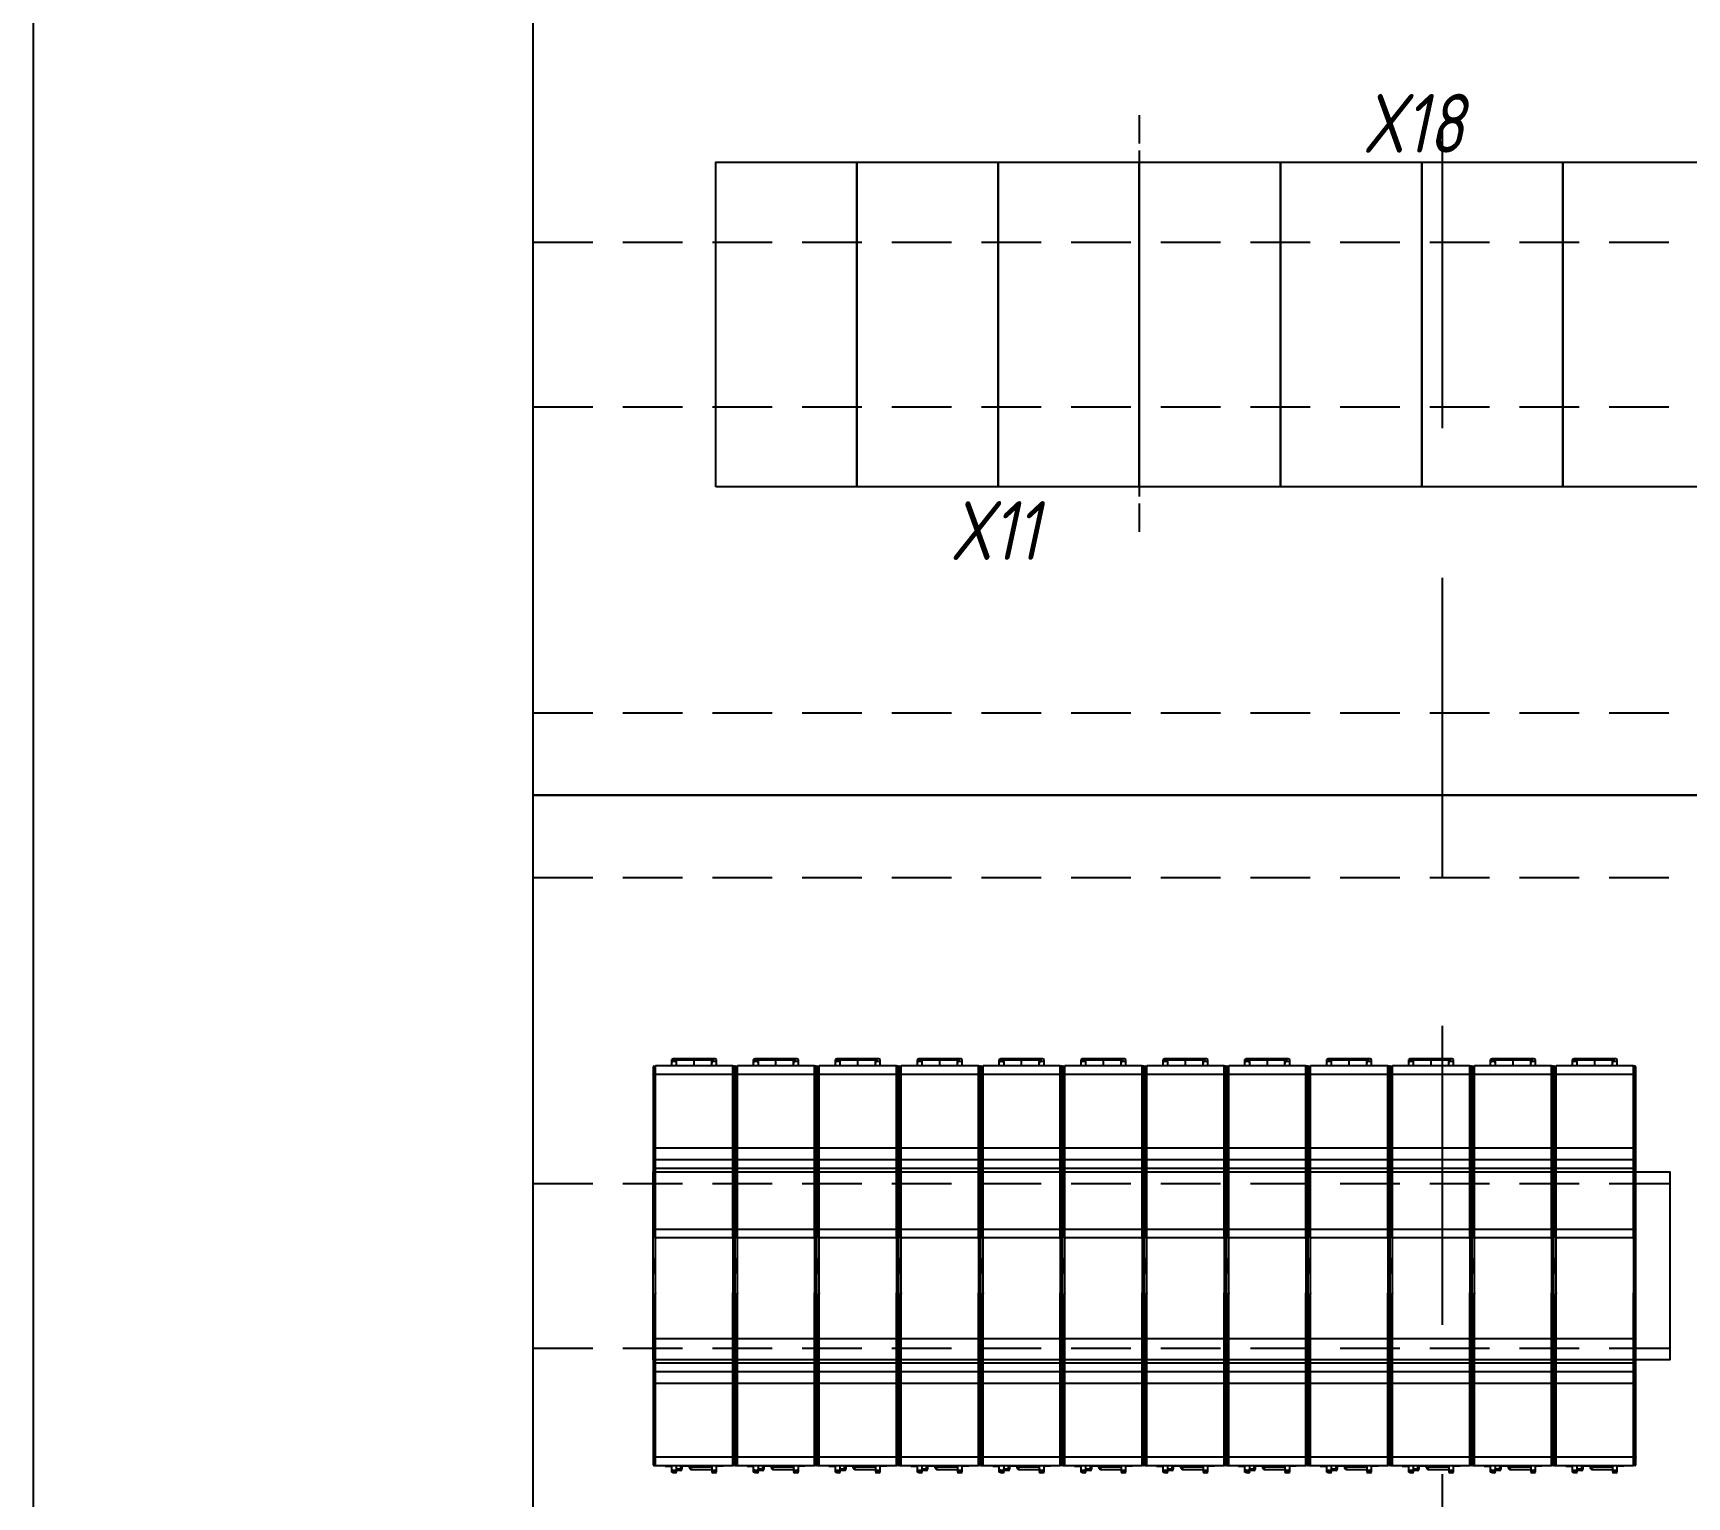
# Model space of a CAD drawing. Header units: millimetres. Extents: x -2573 to 2942, y -1220 to 2800.
# Drawn here: x 0 to 351.4, y 1990.9 to 2302 of the extents above; entities that cross this region are included whole.
import ezdxf

# ---------------------------------------------------------------- set-up
doc = ezdxf.new("R2010")
doc.units = ezdxf.units.MM
doc.linetypes.add('ACAD_ISO02W100', pattern=[15, 12, -3])
doc.linetypes.add('DASHED', pattern=[19.05, 12.7, -6.35])
doc.layers.add('noprint', color=2, linetype='Continuous', true_color=0xffff00, plot=False)
doc.styles.add('textstyle133', font='isocpeui.ttf', dxfattribs={"width": 0.8})

# ---------------------------------------------------------------- blocks, each defined once
blk = doc.blocks.new('реле')
at = {"color": 7, "linetype": 'Continuous'}
for p, q in [((-8.7, 1.56), (-8.7, -34.03)), ((-8.5, 1.76), (-8.21, 1.76)), ((-8.21, -34.9), (-8.21, 1.86)), ((8.21, 1.86), (-8.21, 1.86)), ((-4.45, 3.36), (-4.75, 3.19)), ((-4.75, 1.86), (-4.75, 3.19)), ((-4.45, 2.86), (-4.75, 2.62)), ((-4.45, 2.86), (-4.45, 3.36)), ((4.45, 3.36), (-4.45, 3.36)), ((-4.45, 2.86), (-4.05, 2.86)), ((-3.75, 1.86), (-3.75, 3.06)), ((0, 1.86), (0, 3.36)), ((3.75, 1.86), (3.75, 3.36)), ((4.05, 2.86), (4.75, 2.86)), ((4.75, 3.19), (4.45, 3.36)), ((4.75, 1.86), (4.75, 3.19)), ((8.21, -34.9), (8.21, 1.86)), ((8.5, 1.76), (8.21, 1.76)), ((8.7, -82.84), (8.7, 1.56)), ((-8.5, -15.64), (-8.21, -15.64)), ((8.21, -15.64), (-8.21, -15.64)), ((8.5, -15.64), (8.21, -15.64)), ((-8.5, -18.24), (-8.21, -18.24)), ((8.21, -18.14), (-8.21, -18.14)), ((8.5, -18.24), (8.21, -18.24)), ((-8.7, -47.25), (-8.7, -34.03)), ((-8.2, -46.37), (-8.2, -34.91)), ((8.2, -34.91), (8.2, -46.37)), ((-8.7, -47.25), (-8.7, -82.84)), ((-8.21, -83.14), (-8.21, -46.38)), ((8.21, -83.14), (8.21, -46.38)), ((-8.5, -56.04), (-8.21, -56.04)), ((8.21, -56.14), (-8.21, -56.14)), ((8.5, -56.04), (8.21, -56.04)), ((-8.5, -63.04), (-8.21, -63.04)), ((8.21, -63.14), (-8.21, -63.14)), ((8.5, -63.04), (8.21, -63.04)), ((-8.5, -65.64), (-8.21, -65.64)), ((8.21, -65.64), (-8.21, -65.64)), ((8.5, -65.64), (8.21, -65.64)), ((-8.5, -83.04), (-8.21, -83.04)), ((8.21, -83.14), (-8.21, -83.14)), ((-6.15, -83.24), (-6.15, -83.14)), ((-6.15, -83.24), (-4.75, -83.24)), ((-4.75, -84.47), (-4.75, -83.14)), ((-4.45, -84.14), (-4.75, -83.89)), ((-4.05, -84.14), (-4.45, -84.14)), ((-4.45, -84.64), (-4.45, -84.14)), ((-3.75, -84.34), (-3.75, -83.14)), ((-2.88, -84.12), (-3.75, -84.13)), ((-2.58, -83.14), (-2.58, -83.82)), ((-1.04, -83.24), (-2.58, -83.24)), ((-1.04, -83.14), (-1.04, -83.45)), ((-0.37, -83.95), (3.75, -84.02)), ((3.75, -83.14), (3.75, -84.34)), ((4.45, -84.14), (4.05, -84.14)), ((4.45, -84.14), (4.75, -83.89)), ((4.45, -84.64), (4.45, -84.14)), ((4.75, -84.47), (4.75, -83.14)), ((6.15, -83.24), (4.75, -83.24)), ((6.15, -83.24), (6.15, -83.14)), ((8.5, -83.04), (8.21, -83.04)), ((-4.45, -84.64), (-4.75, -84.47)), ((-4.05, -84.64), (-4.45, -84.64)), ((4.45, -84.64), (4.05, -84.64)), ((4.45, -84.64), (4.75, -84.47))]:
    blk.add_line(p, q, dxfattribs=at)
at = {"color": 9, "linetype": 'Continuous', "true_color": 0xc0c0c0}
for p, q in [((-8.5, 1.76), (-8.5, -34.18)), ((8.21, 0), (-8.21, 0)), ((-4.05, 2.86), (-4.05, 3.36)), ((3.75, 3.06), (-3.75, 3.06)), ((4.05, 3.36), (4.05, 2.86)), ((8.5, -34.18), (8.5, 1.76)), ((-8.5, -0.01), (-8.21, -0.01)), ((8.5, -0.01), (8.21, -0.01)), ((-8.5, -19.94), (-8.21, -19.94)), ((8.21, -19.93), (-8.21, -19.93)), ((8.5, -19.94), (8.21, -19.94)), ((-8.5, -32.91), (-8.21, -32.91)), ((-8.25, -34.76), (-8.21, -34.76)), ((8.21, -32.9), (-8.21, -32.9)), ((8.21, -34.67), (-8.21, -34.67)), ((8.5, -32.91), (8.21, -32.91)), ((8.25, -34.76), (8.21, -34.76)), ((-8.5, -41.6), (-8.5, -39.68)), ((-8.5, -47.09), (-8.5, -83.04)), ((-8.5, -48.37), (-8.21, -48.37)), ((-8.25, -46.52), (-8.21, -46.52)), ((8.25, -46.52), (8.21, -46.52)), ((8.5, -48.37), (8.21, -48.37)), ((8.5, -83.04), (8.5, -47.09)), ((-8.5, -61.34), (-8.21, -61.34)), ((8.21, -61.35), (-8.21, -61.35)), ((8.5, -61.34), (8.21, -61.34)), ((-8.5, -81.27), (-8.21, -81.27)), ((8.21, -81.28), (-8.21, -81.28)), ((-5.85, -83.24), (-5.85, -83.14)), ((-4.05, -84.64), (-4.05, -84.14)), ((-2.88, -83.82), (-3.75, -83.83)), ((-2.88, -83.14), (-2.88, -83.82)), ((-2.88, -83.82), (-2.58, -83.82)), ((-2.88, -84.12), (-2.88, -83.82)), ((-2.2, -83.24), (-2.2, -83.14)), ((-0.8, -83.45), (-1.04, -83.45)), ((-0.8, -83.14), (-0.8, -83.45)), ((-0.8, -83.45), (3.75, -83.52)), ((4.05, -84.14), (4.05, -84.64)), ((5.85, -83.24), (5.85, -83.14)), ((8.5, -81.27), (8.21, -81.27))]:
    blk.add_line(p, q, dxfattribs=at)
at = {"color": 7, "linetype": 'Continuous'}
for points in [[(-8.67, -39.19), (-8.64, -39.25), (-8.58, -39.4), (-8.53, -39.56), (-8.49, -39.71), (-8.46, -39.87), (-8.44, -40.02), (-8.42, -40.18), (-8.41, -40.33), (-8.4, -40.49), (-8.4, -40.64)], [(-8.4, -40.64), (-8.4, -40.78), (-8.41, -40.94), (-8.42, -41.1), (-8.44, -41.26), (-8.46, -41.41), (-8.49, -41.57), (-8.53, -41.72), (-8.58, -41.87), (-8.64, -42.03), (-8.67, -42.09)], [(-1.04, -83.45), (-1.04, -83.47), (-1.04, -83.52), (-1.02, -83.57), (-1, -83.62), (-0.98, -83.67), (-0.94, -83.72), (-0.9, -83.76), (-0.85, -83.8), (-0.8, -83.84), (-0.74, -83.87), (-0.68, -83.9), (-0.61, -83.92), (-0.54, -83.94), (-0.47, -83.95), (-0.39, -83.95), (-0.37, -83.95)]]:
    blk.add_lwpolyline(points, dxfattribs=at)
for centre, radius, start, end in [((-8.5, 1.56), 0.2, 90, 180), ((-8.5, 1.56), 0.2, 98.0214, 100.1321), ((-4.05, 3.06), 0.3, 0, 90), ((8.5, 1.56), 0.2, 0, 90), ((-8.5, -18.44), 0.2, 90, 180), ((8.5, -18.44), 0.2, 0, 90), ((-8.5, -55.84), 0.2, 180, 270), ((8.5, -55.84), 0.2, 270, 0), ((-8.5, -62.84), 0.2, 180, 270), ((8.5, -62.84), 0.2, 270, 0), ((-8.5, -82.84), 0.2, 180, 270), ((-2.88, -83.82), 0.3, 270.5773, 0.0001), ((8.5, -82.84), 0.2, 270, 0), ((-4.05, -84.34), 0.3, 270, 0), ((4.05, -84.34), 0.3, 180, 270)]:
    blk.add_arc(centre, radius, start, end, dxfattribs=at)
at = {"color": 9, "linetype": 'Continuous', "true_color": 0xc0c0c0}
for centre, start, end in [((-11.97, -40.58), 25.1846, 25.5893), ((-11.97, -40.7), 334.4106, 334.8154)]:
    blk.add_arc(centre, 3.63, start, end, dxfattribs=at)
at = {"color": 7, "linetype": 'Continuous'}
for centre, major_axis, start_param, end_param in [((-4.05, 2.44), (0, 0.424), 4.712389, 6.283185), ((4.05, 2.44), (0, -0.424), 3.141593, 4.712389), ((-4.05, -83.72), (0, 0.424), 3.141593, 4.712389), ((4.05, -83.72), (0, -0.424), 4.712389, 6.283185)]:
    blk.add_ellipse(centre, major_axis=major_axis, ratio=0.707107, start_param=start_param, end_param=end_param, dxfattribs=at)
at = {"color": 9, "linetype": 'Continuous', "true_color": 0xc0c0c0}
for points, knots in [([(-8.7, -0.02), (-8.7, -0.02), (-8.7, -0.02), (-8.7, -0.02), (-8.69, -0.02), (-8.68, -0.01), (-8.66, -0.01), (-8.64, -0.01), (-8.61, -0.01), (-8.58, -0.01), (-8.54, -0.01), (-8.51, -0.01), (-8.5, -0.01)], [0, 0, 0, 0, 0.008294, 0.024077, 0.048626, 0.082035, 0.174467, 0.298258, 0.448803, 0.620399, 0.806492, 1, 1, 1, 1]), ([(8.7, -0.02), (8.7, -0.02), (8.7, -0.02), (8.7, -0.02), (8.69, -0.02), (8.68, -0.01), (8.66, -0.01), (8.64, -0.01), (8.61, -0.01), (8.58, -0.01), (8.54, -0.01), (8.51, -0.01), (8.5, -0.01)], [0, 0, 0, 0, 0.008294, 0.024077, 0.048626, 0.082035, 0.174467, 0.298258, 0.448803, 0.620399, 0.806492, 1, 1, 1, 1]), ([(-8.7, -19.96), (-8.7, -19.96), (-8.7, -19.96), (-8.7, -19.96), (-8.69, -19.96), (-8.68, -19.95), (-8.66, -19.95), (-8.64, -19.95), (-8.61, -19.95), (-8.56, -19.94), (-8.53, -19.94), (-8.5, -19.94)], [0, 0, 0, 0, 0.011049, 0.028326, 0.053708, 0.087568, 0.180168, 0.303483, 0.4531, 0.623445, 1, 1, 1, 1]), ([(8.7, -19.96), (8.7, -19.96), (8.7, -19.96), (8.7, -19.96), (8.69, -19.96), (8.68, -19.95), (8.66, -19.95), (8.64, -19.95), (8.61, -19.95), (8.56, -19.94), (8.53, -19.94), (8.5, -19.94)], [0, 0, 0, 0, 0.011049, 0.028325, 0.053709, 0.087567, 0.180169, 0.303485, 0.4531, 0.623446, 1, 1, 1, 1]), ([(-8.7, -32.92), (-8.7, -32.92), (-8.7, -32.91), (-8.7, -32.91), (-8.69, -32.91), (-8.68, -32.91), (-8.68, -32.91), (-8.67, -32.91), (-8.65, -32.91), (-8.64, -32.91), (-8.61, -32.91), (-8.58, -32.91), (-8.54, -32.91), (-8.51, -32.91), (-8.5, -32.91)], [0, 0, 0, 0, 0.006112, 0.020951, 0.045011, 0.078174, 0.120154, 0.170571, 0.228947, 0.294727, 0.44592, 0.618366, 0.805443, 1, 1, 1, 1]), ([(8.7, -32.92), (8.7, -32.92), (8.7, -32.91), (8.7, -32.91), (8.69, -32.91), (8.68, -32.91), (8.68, -32.91), (8.67, -32.91), (8.65, -32.91), (8.64, -32.91), (8.61, -32.91), (8.58, -32.91), (8.54, -32.91), (8.51, -32.91), (8.5, -32.91)], [0, 0, 0, 0, 0.006113, 0.020951, 0.045012, 0.078173, 0.120154, 0.170572, 0.228946, 0.294729, 0.44592, 0.618367, 0.805444, 1, 1, 1, 1]), ([(-8.69, -39.03), (-8.66, -39.09), (-8.61, -39.21), (-8.55, -39.39), (-8.49, -39.58), (-8.45, -39.78), (-8.42, -39.98), (-8.39, -40.27), (-8.39, -40.49), (-8.39, -40.64)], [0, 0, 0, 0, 0.113595, 0.22929, 0.348496, 0.47193, 0.599594, 0.730886, 1, 1, 1, 1]), ([(-8.39, -40.64), (-8.39, -40.79), (-8.39, -41.01), (-8.42, -41.3), (-8.45, -41.5), (-8.49, -41.7), (-8.55, -41.89), (-8.61, -42.07), (-8.66, -42.19), (-8.69, -42.24)], [0, 0, 0, 0, 0.269114, 0.400406, 0.52807, 0.651504, 0.77071, 0.886405, 1, 1, 1, 1]), ([(-8.7, -48.36), (-8.7, -48.36), (-8.7, -48.36), (-8.7, -48.36), (-8.69, -48.37), (-8.68, -48.37), (-8.68, -48.37), (-8.67, -48.37), (-8.65, -48.37), (-8.64, -48.37), (-8.61, -48.37), (-8.58, -48.37), (-8.54, -48.37), (-8.51, -48.37), (-8.5, -48.37)], [0, 0, 0, 0, 0.006112, 0.020951, 0.045011, 0.078174, 0.120154, 0.170571, 0.228947, 0.294727, 0.44592, 0.618366, 0.805443, 1, 1, 1, 1]), ([(8.7, -48.36), (8.7, -48.36), (8.7, -48.36), (8.7, -48.36), (8.69, -48.37), (8.68, -48.37), (8.68, -48.37), (8.67, -48.37), (8.65, -48.37), (8.64, -48.37), (8.61, -48.37), (8.58, -48.37), (8.54, -48.37), (8.51, -48.37), (8.5, -48.37)], [0, 0, 0, 0, 0.006112, 0.020951, 0.045012, 0.078174, 0.120154, 0.170571, 0.228948, 0.294727, 0.44592, 0.618366, 0.805443, 1, 1, 1, 1]), ([(-8.7, -61.32), (-8.7, -61.32), (-8.7, -61.32), (-8.7, -61.32), (-8.69, -61.32), (-8.68, -61.33), (-8.66, -61.33), (-8.64, -61.33), (-8.61, -61.33), (-8.56, -61.34), (-8.53, -61.34), (-8.5, -61.34)], [0, 0, 0, 0, 0.011071, 0.028361, 0.053751, 0.087615, 0.180217, 0.303528, 0.453137, 0.623472, 1, 1, 1, 1]), ([(8.7, -61.32), (8.7, -61.32), (8.7, -61.32), (8.7, -61.32), (8.69, -61.32), (8.68, -61.33), (8.66, -61.33), (8.64, -61.33), (8.61, -61.33), (8.56, -61.34), (8.53, -61.34), (8.5, -61.34)], [0, 0, 0, 0, 0.011071, 0.028361, 0.053751, 0.087615, 0.180217, 0.303529, 0.453137, 0.623472, 1, 1, 1, 1]), ([(-8.7, -81.26), (-8.7, -81.26), (-8.7, -81.26), (-8.7, -81.26), (-8.69, -81.26), (-8.68, -81.26), (-8.66, -81.27), (-8.64, -81.27), (-8.61, -81.27), (-8.58, -81.27), (-8.54, -81.27), (-8.51, -81.27), (-8.5, -81.27)], [0, 0, 0, 0, 0.008294, 0.024077, 0.048626, 0.082035, 0.174467, 0.298258, 0.448803, 0.620399, 0.806492, 1, 1, 1, 1]), ([(-0.8, -83.45), (-0.8, -83.48), (-0.79, -83.56), (-0.76, -83.66), (-0.71, -83.75), (-0.66, -83.83), (-0.59, -83.88), (-0.52, -83.92), (-0.45, -83.95), (-0.4, -83.95), (-0.37, -83.95)], [0, 0, 0, 0, 0.154622, 0.302409, 0.439693, 0.566093, 0.683071, 0.7928, 0.897644, 1, 1, 1, 1]), ([(8.7, -81.26), (8.7, -81.26), (8.7, -81.26), (8.7, -81.26), (8.69, -81.26), (8.68, -81.26), (8.66, -81.27), (8.64, -81.27), (8.61, -81.27), (8.58, -81.27), (8.54, -81.27), (8.51, -81.27), (8.5, -81.27)], [0, 0, 0, 0, 0.008294, 0.024077, 0.048626, 0.082035, 0.174467, 0.298258, 0.448803, 0.620399, 0.806493, 1, 1, 1, 1])]:
    blk.add_open_spline(points, degree=3, knots=knots, dxfattribs=at)
at = {"color": 7, "linetype": 'Continuous'}
for points, knots in [([(-8.7, -15.65), (-8.7, -15.65), (-8.7, -15.65), (-8.7, -15.65), (-8.69, -15.65), (-8.68, -15.65), (-8.68, -15.65), (-8.67, -15.65), (-8.65, -15.65), (-8.64, -15.64), (-8.61, -15.64), (-8.58, -15.64), (-8.54, -15.64), (-8.51, -15.64), (-8.5, -15.64)], [0, 0, 0, 0, 0.005895, 0.020644, 0.044651, 0.077778, 0.119734, 0.170138, 0.228512, 0.294299, 0.445542, 0.618083, 0.805291, 1, 1, 1, 1]), ([(8.7, -15.65), (8.7, -15.65), (8.7, -15.65), (8.7, -15.65), (8.69, -15.65), (8.68, -15.65), (8.68, -15.65), (8.67, -15.65), (8.65, -15.65), (8.64, -15.64), (8.61, -15.64), (8.58, -15.64), (8.54, -15.64), (8.51, -15.64), (8.5, -15.64)], [0, 0, 0, 0, 0.005889, 0.020641, 0.044648, 0.077774, 0.119731, 0.170135, 0.228509, 0.294297, 0.44554, 0.618082, 0.805291, 1, 1, 1, 1]), ([(-8.5, -34.18), (-8.51, -34.17), (-8.52, -34.13), (-8.54, -34.08), (-8.56, -34.04), (-8.57, -34.02), (-8.59, -33.99), (-8.6, -33.96), (-8.61, -33.94), (-8.62, -33.93), (-8.63, -33.92), (-8.64, -33.91), (-8.65, -33.9), (-8.66, -33.89), (-8.66, -33.89), (-8.67, -33.9), (-8.68, -33.91), (-8.69, -33.93), (-8.7, -33.97), (-8.7, -34.01), (-8.7, -34.03)], [0, 0, 0, 0, 0.12543, 0.250803, 0.31323, 0.375277, 0.4367, 0.497111, 0.555848, 0.584244, 0.611678, 0.637778, 0.662035, 0.684082, 0.694716, 0.705833, 0.732341, 0.765588, 0.841215, 1, 1, 1, 1]), ([(-8.25, -34.76), (-8.27, -34.72), (-8.3, -34.64), (-8.39, -34.45), (-8.46, -34.3), (-8.5, -34.18)], [0, 0, 0, 0, 0.192809, 0.427431, 1, 1, 1, 1]), ([(-8.21, -34.9), (-8.21, -34.89), (-8.22, -34.84), (-8.24, -34.79), (-8.25, -34.76)], [0, 0, 0, 0, 0.255977, 1, 1, 1, 1]), ([(-8.21, -34.79), (-8.21, -34.8), (-8.2, -34.84), (-8.2, -34.88), (-8.2, -34.91)], [0, 0, 0, 0, 0.243379, 1, 1, 1, 1]), ([(8.2, -34.91), (8.2, -34.9), (8.2, -34.86), (8.2, -34.82), (8.21, -34.79)], [0, 0, 0, 0, 0.257159, 1, 1, 1, 1]), ([(8.25, -34.76), (8.25, -34.77), (8.23, -34.81), (8.22, -34.86), (8.21, -34.9)], [0, 0, 0, 0, 0.245337, 1, 1, 1, 1]), ([(8.5, -34.18), (8.46, -34.3), (8.39, -34.45), (8.3, -34.64), (8.27, -34.72), (8.25, -34.76)], [0, 0, 0, 0, 0.572569, 0.807191, 1, 1, 1, 1]), ([(8.7, -34.03), (8.7, -34.01), (8.7, -33.97), (8.69, -33.93), (8.68, -33.91), (8.67, -33.9), (8.66, -33.89), (8.66, -33.89), (8.65, -33.9), (8.64, -33.91), (8.63, -33.92), (8.62, -33.93), (8.61, -33.94), (8.6, -33.96), (8.59, -33.99), (8.57, -34.02), (8.56, -34.04), (8.54, -34.08), (8.52, -34.13), (8.51, -34.17), (8.5, -34.18)], [0, 0, 0, 0, 0.158787, 0.234419, 0.267664, 0.294174, 0.305289, 0.315921, 0.337967, 0.362224, 0.388323, 0.415756, 0.444153, 0.502889, 0.5633, 0.624723, 0.68677, 0.749197, 0.87457, 1, 1, 1, 1]), ([(-8.67, -39.19), (-8.68, -39.17), (-8.7, -39.12), (-8.7, -39.07), (-8.7, -39.04)], [0, 0, 0, 0, 0.495069, 1, 1, 1, 1]), ([(-8.67, -42.09), (-8.68, -42.11), (-8.7, -42.16), (-8.7, -42.21), (-8.7, -42.24)], [0, 0, 0, 0, 0.49507, 1, 1, 1, 1]), ([(-8.7, -47.25), (-8.7, -47.27), (-8.7, -47.31), (-8.69, -47.35), (-8.68, -47.37), (-8.67, -47.38), (-8.66, -47.38), (-8.66, -47.38), (-8.65, -47.38), (-8.64, -47.37), (-8.63, -47.36), (-8.62, -47.35), (-8.61, -47.34), (-8.6, -47.32), (-8.59, -47.29), (-8.57, -47.26), (-8.56, -47.24), (-8.54, -47.2), (-8.52, -47.15), (-8.51, -47.11), (-8.5, -47.09)], [0, 0, 0, 0, 0.158789, 0.234419, 0.26766, 0.294164, 0.305277, 0.315911, 0.337951, 0.362207, 0.388306, 0.41574, 0.444136, 0.502874, 0.563286, 0.624711, 0.68676, 0.749189, 0.874566, 1, 1, 1, 1]), ([(-8.5, -47.09), (-8.46, -46.98), (-8.39, -46.83), (-8.3, -46.64), (-8.27, -46.56), (-8.25, -46.52)], [0, 0, 0, 0, 0.572569, 0.807191, 1, 1, 1, 1]), ([(-8.25, -46.52), (-8.25, -46.51), (-8.23, -46.46), (-8.22, -46.42), (-8.21, -46.38)], [0, 0, 0, 0, 0.245337, 1, 1, 1, 1]), ([(-8.2, -46.37), (-8.2, -46.38), (-8.2, -46.42), (-8.2, -46.46), (-8.21, -46.49)], [0, 0, 0, 0, 0.257159, 1, 1, 1, 1]), ([(8.21, -46.49), (8.21, -46.48), (8.2, -46.44), (8.2, -46.4), (8.2, -46.37)], [0, 0, 0, 0, 0.243379, 1, 1, 1, 1]), ([(8.21, -46.38), (8.21, -46.39), (8.22, -46.44), (8.24, -46.49), (8.25, -46.52)], [0, 0, 0, 0, 0.255977, 1, 1, 1, 1]), ([(8.25, -46.52), (8.27, -46.56), (8.3, -46.64), (8.39, -46.83), (8.46, -46.98), (8.5, -47.09)], [0, 0, 0, 0, 0.192809, 0.427431, 1, 1, 1, 1]), ([(8.5, -47.09), (8.51, -47.11), (8.52, -47.15), (8.54, -47.2), (8.56, -47.24), (8.57, -47.26), (8.59, -47.29), (8.6, -47.32), (8.61, -47.34), (8.62, -47.35), (8.63, -47.36), (8.64, -47.37), (8.65, -47.38), (8.66, -47.38), (8.66, -47.38), (8.67, -47.38), (8.68, -47.37), (8.69, -47.35), (8.7, -47.31), (8.7, -47.27), (8.7, -47.25)], [0, 0, 0, 0, 0.125429, 0.250801, 0.313227, 0.375275, 0.436697, 0.497107, 0.555844, 0.58424, 0.611673, 0.637773, 0.662031, 0.68408, 0.694713, 0.70583, 0.73234, 0.765588, 0.841216, 1, 1, 1, 1]), ([(-8.7, -65.63), (-8.7, -65.63), (-8.7, -65.63), (-8.7, -65.63), (-8.69, -65.63), (-8.68, -65.63), (-8.68, -65.63), (-8.67, -65.63), (-8.65, -65.63), (-8.64, -65.63), (-8.61, -65.63), (-8.58, -65.64), (-8.54, -65.64), (-8.51, -65.64), (-8.5, -65.64)], [0, 0, 0, 0, 0.005889, 0.020641, 0.044648, 0.077774, 0.119731, 0.170135, 0.228509, 0.294297, 0.44554, 0.618082, 0.805291, 1, 1, 1, 1]), ([(8.7, -65.63), (8.7, -65.63), (8.7, -65.63), (8.7, -65.63), (8.69, -65.63), (8.68, -65.63), (8.68, -65.63), (8.67, -65.63), (8.65, -65.63), (8.64, -65.63), (8.61, -65.63), (8.58, -65.64), (8.54, -65.64), (8.51, -65.64), (8.5, -65.64)], [0, 0, 0, 0, 0.005895, 0.020644, 0.044651, 0.077778, 0.119734, 0.170138, 0.228512, 0.294299, 0.445542, 0.618083, 0.805291, 1, 1, 1, 1])]:
    blk.add_open_spline(points, degree=3, knots=knots, dxfattribs=at)

msp = doc.modelspace()

# ---------------------------------------------------------------- linework, layer by layer
msp.add_line((0, 2800), (0, 0))
at = {"linetype": 'ACAD_ISO02W100', "ltscale": 0.5}
msp.add_line((235.05, 2284.5), (235.05, 2195.5), dxfattribs=at)
at = {"color": 0, "linetype": 'DASHED'}
for p, q in [((106.25, 2257.5), (856.25, 2257.5)), ((106.25, 2222.5), (856.25, 2222.5)), ((106.25, 2157.5), (856.25, 2157.5)), ((106.25, 2122.5), (856.25, 2122.5)), ((106.25, 2057.5), (856.25, 2057.5)), ((106.25, 2022.5), (856.25, 2022.5))]:
    msp.add_line(p, q, dxfattribs=at)
at = {"flags": 128}
for points in [[(145.05, 2205.5), (145.05, 2274.5), (175.05, 2274.5), (175.05, 2205.5)], [(175.05, 2205.5), (175.05, 2274.5), (205.05, 2274.5), (205.05, 2205.5)], [(205.05, 2205.5), (205.05, 2274.5), (235.05, 2274.5), (235.05, 2205.5)], [(235.05, 2205.5), (235.05, 2274.5), (265.05, 2274.5), (265.05, 2205.5)], [(265.05, 2205.5), (265.05, 2274.5), (295.05, 2274.5), (295.05, 2205.5)], [(295.05, 2205.5), (295.05, 2274.5), (325.05, 2274.5), (325.05, 2205.5)], [(325.05, 2205.5), (325.05, 2274.5), (355.05, 2274.5), (355.05, 2205.5)]]:
    msp.add_lwpolyline(points, close=True, dxfattribs=at)
at = {"layer": 'noprint', "linetype": 'DASHED', "ltscale": 5}
msp.add_xline((299.5, -1041.11), (0, 1), dxfattribs=at)
at = {"layer": 'noprint'}
for points in [[(106.25, 2590), (856.25, 2590), (856.25, 2140), (106.25, 2140)], [(106.25, 1690), (106.25, 2140), (856.25, 2140), (856.25, 1690)], [(131.75, 2020), (131.75, 2060), (347.75, 2060), (347.75, 2020)]]:
    msp.add_lwpolyline(points, close=True, dxfattribs=at)

# ---------------------------------------------------------------- block references
for p in [(140.45, 2080.64), (157.85, 2080.64), (175.25, 2080.64), (192.65, 2080.64), (210.05, 2080.64), (227.45, 2080.64), (244.85, 2080.64), (262.25, 2080.64), (279.65, 2080.64), (297.05, 2080.64), (314.45, 2080.64), (331.85, 2080.64)]:
    msp.add_blockref('реле', p)

# ---------------------------------------------------------------- texts
at = {"color": 1, "lineweight": 40, "true_color": 0xff0000, "style": 'textstyle133', "width": 0.8}
for s, p in [('X18', (282.423, 2276.531)), ('X11', (194.8, 2190))]:
    msp.add_text(s, height=12.5, dxfattribs=at).set_placement(p)

doc.saveas('drawing.dxf')
